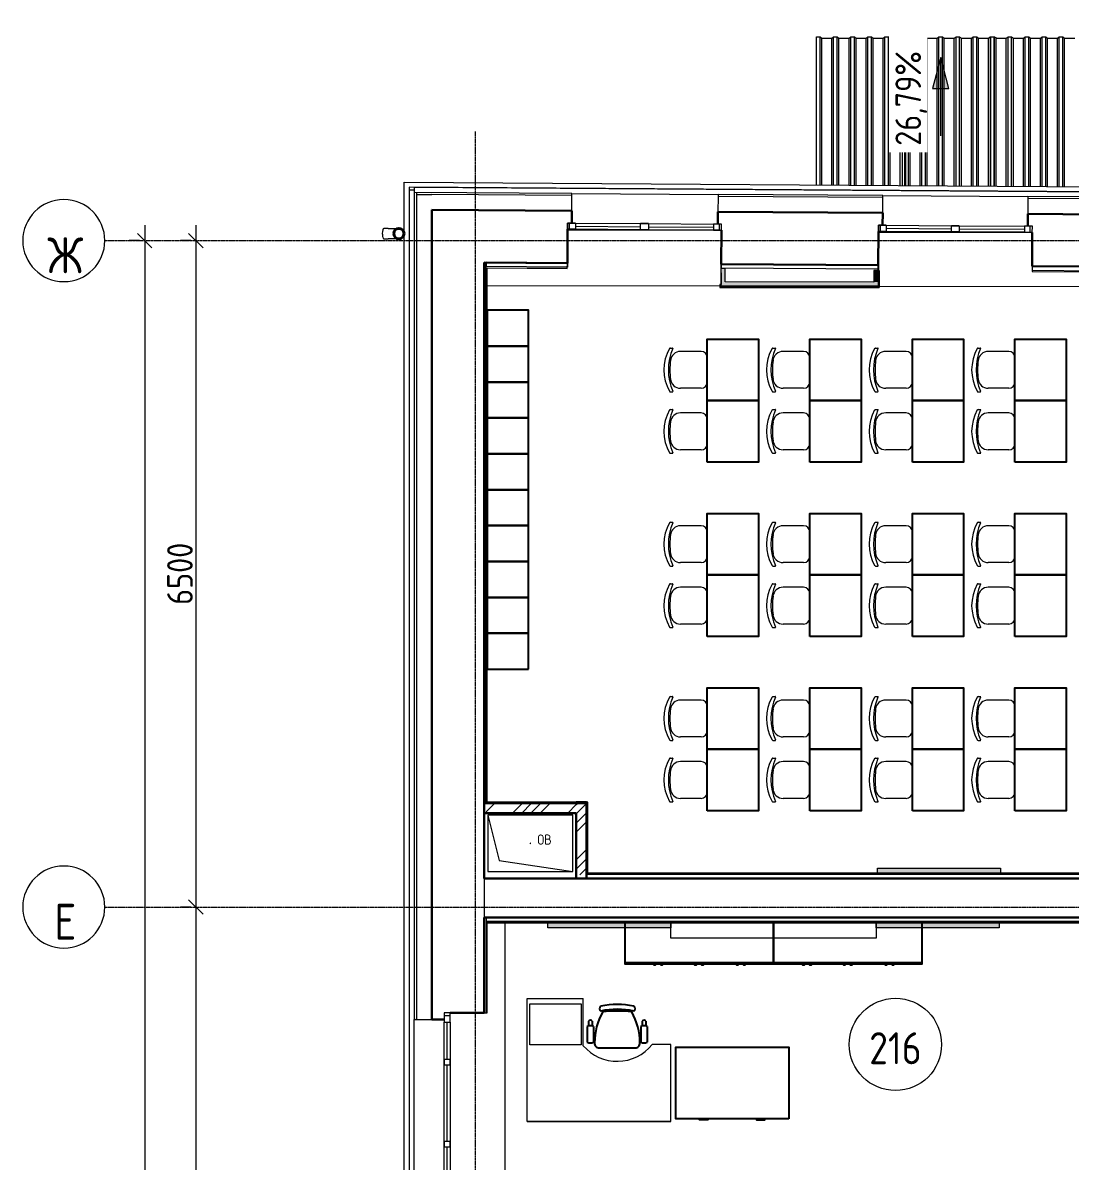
# Model space of a CAD drawing. Header units: millimetres. Extents: x -42533 to 645315, y 3457 to 82611.
# Drawn here: x 139425 to 149637, y 65561 to 76665 of the extents above; entities that cross this region are included whole.
import ezdxf

# ---------------------------------------------------------------- set-up
doc = ezdxf.new("R2010")
doc.units = ezdxf.units.MM
doc.linetypes.add('ADSK_Линия сетки', pattern=[25, 20, -2.5, 0, -2.5])
for name, color, linetype, lineweight in [('_ Окна', 7, 'Continuous', 9), ('Аннотация', 7, 'Continuous', 18), ('Обобщенные модели', 7, 'Continuous', 18), ('Окна', 7, 'Continuous', 9), ('Оси', 253, 'Continuous', 9), ('Перекрытие', 7, 'Continuous', 18), ('Размеры', 7, 'Continuous', 9), ('Стены внутренние', 7, 'Continuous', 18), ('Стены наружные', 7, 'Continuous', 18), ('Стены несущие', 7, 'Continuous', 30), ('Стены отделка', 7, 'Continuous', 30), ('Стены штриховка', 7, 'Continuous', 9), ('ТХ', 5, 'Continuous', 0), ('ШТРИХОВКА', 252, 'Continuous', 15)]:
    doc.layers.add(name, color=color, linetype=linetype, lineweight=lineweight)
doc.layers.add('Линии', color=7, linetype='Continuous', lineweight=9, true_color=0x00a600)
doc.layers.add('ЭОМ_Лотки рабочие', color=5, linetype='Continuous')
doc.styles.add('GOST Common', font='GOST_Common.ttf', dxfattribs={"width": 0.9, "height": 350})
doc.styles.add('GOST Common_1', font='GOST_Common.ttf', dxfattribs={"width": 0.9, "height": 250})
doc.styles.add('GOST Common_5', font='GOST_Common.ttf', dxfattribs={"width": 0.9, "height": 200})
doc.dimstyles.new('ADSK_Основной_2_5_мм', dxfattribs={"dimscale": 304.8, "dimtxt": 251.428749, "dimasz": 0.463911, "dimexe": 0.492126, "dimexo": 0.492126, "dimgap": 0.098425, "dimtad": 1, "dimrnd": 0.01, "dimdsep": 46, "dimtxsty": 'GOST Common_1', "dimblk1": 'OBLIQUE', "dimblk2": 'OBLIQUE', "dimsah": 1, "dimcen": 0.09, "dimdle": 0.492126, "dimazin": 2, "dimtfac": 1, "dimtdec": 4, "dimtix": 1, "dimtmove": 0, "dimatfit": 3, "dimfxl": 1, "dimtvp": 1, "dimtolj": 1, "dimtzin": 0, "dimlwd": 20, "dimlwe": 20, "dimarcsym": 2})
pattern_1 = [(45, (686.36, 338.7), (-269.4077, 269.4077), []), (45, (776.16, 338.7), (-269.4077, 269.4077), []), (45, (865.96, 338.7), (-269.4077, 269.4077), []), (45, (955.77, 338.7), (-269.4077, 269.4077), [])]

# ---------------------------------------------------------------- blocks, each defined once
blk = doc.blocks.new('_Oblique')
at = {"color": 0, "linetype": 'ByBlock', "lineweight": -2}
blk.add_line((-0.5, -0.5), (0.5, 0.5), dxfattribs=at)
blk = doc.blocks.new('*D464')
at = {"layer": 'Defpoints', "color": 0, "transparency": 16777216}
for p in [(-8940, 43384), (-9040, 334), (-8940, 334)]:
    blk.add_point(p, dxfattribs=at)
at = {"layer": 'Размеры', "color": 0, "transparency": 16777216}
for p, q in [((-9040, 43534), (-9040, 184)), ((-9090, 43384), (-9190, 43384)), ((-9090, 334), (-9190, 334))]:
    blk.add_line(p, q, dxfattribs=at)
at = {"layer": 'Размеры', "color": 0, "transparency": 16777216, "xscale": 141.4, "yscale": 141.4, "zscale": 141.4}
for p, rotation in [((-9040, 43384), 90), ((-9040, 334), 270)]:
    blk.add_blockref('_Oblique', p, dxfattribs=dict(at, rotation=rotation))
at = {"layer": 'Размеры', "color": 0, "transparency": 16777216, "insert": (-9195, 21859), "char_height": 250, "width": 971.62, "attachment_point": 5, "rotation": 90, "style": 'GOST Common_1'}
blk.add_mtext('\\A1;43050', dxfattribs=at)
blk = doc.blocks.new('*D465')
at = {"layer": 'Defpoints', "color": 0, "transparency": 16777216}
for p in [(-8441, 43384), (-8541, 36884), (-8441, 36884)]:
    blk.add_point(p, dxfattribs=at)
at = {"layer": 'Размеры', "color": 0, "transparency": 16777216}
for p, q in [((-8541, 43534), (-8541, 36734)), ((-8591, 43384), (-8691, 43384)), ((-8591, 36884), (-8691, 36884))]:
    blk.add_line(p, q, dxfattribs=at)
at = {"layer": 'Размеры', "color": 0, "transparency": 16777216, "xscale": 141.4, "yscale": 141.4, "zscale": 141.4}
for p, rotation in [((-8541, 43384), 90), ((-8541, 36884), 270)]:
    blk.add_blockref('_Oblique', p, dxfattribs=dict(at, rotation=rotation))
at = {"layer": 'Размеры', "color": 0, "transparency": 16777216, "insert": (-8696, 40134), "char_height": 250, "width": 756.84, "attachment_point": 5, "rotation": 90, "style": 'GOST Common_1'}
blk.add_mtext('\\A1;6500', dxfattribs=at)
blk = doc.blocks.new('*D466')
at = {"layer": 'Defpoints', "color": 0, "transparency": 16777216}
for p in [(-8441, 36884), (-8541, 20584), (-8441, 20584)]:
    blk.add_point(p, dxfattribs=at)
at = {"layer": 'Размеры', "color": 0, "transparency": 16777216}
for p, q in [((-8541, 37034), (-8541, 20434)), ((-8591, 36884), (-8691, 36884)), ((-8591, 20584), (-8691, 20584))]:
    blk.add_line(p, q, dxfattribs=at)
at = {"layer": 'Размеры', "color": 0, "transparency": 16777216, "xscale": 141.4, "yscale": 141.4, "zscale": 141.4}
for p, rotation in [((-8541, 36884), 90), ((-8541, 20584), 270)]:
    blk.add_blockref('_Oblique', p, dxfattribs=dict(at, rotation=rotation))
at = {"layer": 'Размеры', "color": 0, "transparency": 16777216, "insert": (-8696, 28734), "char_height": 250, "width": 889.8, "attachment_point": 5, "rotation": 90, "style": 'GOST Common_1'}
blk.add_mtext('\\A1;16300', dxfattribs=at)
blk = doc.blocks.new('Стул ученич штабелир №5-7')
at = {"color": 0, "linetype": 'ByBlock', "lineweight": -2}
for p, q in [((-120, 0), (120, 0)), ((-120, 0), (120, 0)), ((-180, -60), (-180, -260)), ((-180, -60), (-180, -260)), ((180, -60), (180, -260)), ((180, -60), (180, -260)), ((-213, -359), (-213, -337)), ((-213, -359), (-213, -337)), ((214, -359), (214, -337)), ((214, -359), (214, -337))]:
    blk.add_line(p, q, dxfattribs=at)
for centre, radius, start, end in [((-120, -60), 60, 90, 180), ((-120, -60), 60, 90, 180), ((120, -60), 60, 0, 90), ((120, -60), 60, 0, 90), ((-80, -260), 100, 180, 264.2584), ((-80, -260), 100, 180, 264.2584), ((80, -260), 100, 275.7416, 0), ((80, -260), 100, 275.7416, 0), ((-210, -337), 3, 63.8978, 180), ((-210, -337), 3, 63.8978, 180), ((-203, -359), 10, 180, 238.0683), ((-203, -359), 10, 180, 238.0683), ((0, 142), 521, 246.3195, 293.6805), ((0, 142), 521, 246.3195, 293.6805), ((0, 9), 431, 240.9917, 299.0083), ((0, 9), 431, 240.9917, 299.0083), ((0, 436), 800, 263.247, 276.753), ((0, 436), 800, 263.247, 276.753), ((211, -337), 3, 0, 116.1022), ((211, -337), 3, 0, 116.1022), ((204, -359), 10, 301.9317, 0), ((204, -359), 10, 301.9317, 0)]:
    blk.add_arc(centre, radius, start, end, dxfattribs=at)
blk = doc.blocks.new('Тх 2 этаж')
at = {"lineweight": 0, "true_color": 0x939598}
h = blk.add_hatch(color=252, dxfattribs=at)
h.dxf.hatch_style = 1
h.paths.add_polyline_path([(4994, 34939), (4994, 34889), (3794, 34889), (3794, 34939)])
h = blk.add_hatch(color=252, dxfattribs=at)
h.dxf.hatch_style = 1
h.paths.add_polyline_path([(1780, 34405), (1780, 34355), (580, 34355), (580, 34405)])
h = blk.add_hatch(color=252, dxfattribs=at)
h.dxf.hatch_style = 1
h.paths.add_polyline_path([(4980, 34405), (4980, 34355), (3780, 34355), (3780, 34405)])
at = {"color": 252, "linetype": 'Continuous', "true_color": 0x939598}
for p, q in [((1330, 34017), (2780, 34017)), ((2780, 34017), (4230, 34017)), ((977, 33444), (977, 33399)), ((1013, 33444), (1013, 33398)), ((1499, 33444), (1499, 33398)), ((1536, 33444), (1536, 33399)), ((965, 33393), (965, 33242)), ((1025, 33393), (1025, 33242)), ((1488, 33393), (1488, 33242)), ((1548, 33393), (1548, 33242)), ((1081, 33185), (1431, 33185))]:
    blk.add_line(p, q, dxfattribs=at)
at = {"color": 252, "linetype": 'Continuous', "lineweight": 5, "true_color": 0x939598}
for p, q in [((378, 32467), (378, 33667)), ((378, 33667), (926, 33667)), ((926, 33206), (926, 33667)), ((1778, 33217), (1597, 33217)), ((1778, 32467), (1778, 33217)), ((1778, 32467), (1778, 33217)), ((1778, 32467), (378, 32467)), ((378, 32467), (1778, 32467))]:
    blk.add_line(p, q, dxfattribs=at)
at = {"color": 252, "true_color": 0x939598}
for points in [[(390, 40029), (390, 40379), (-10, 40379), (-10, 40029), (390, 40029)], [(390, 39679), (390, 40029), (-10, 40029), (-10, 39679), (390, 39679)], [(390, 39329), (390, 39679), (-10, 39679), (-10, 39329), (390, 39329)], [(390, 38979), (390, 39329), (-10, 39329), (-10, 38979), (390, 38979)], [(390, 38629), (390, 38979), (-10, 38979), (-10, 38629), (390, 38629)], [(390, 38279), (390, 38629), (-10, 38629), (-10, 38279), (390, 38279)], [(390, 37929), (390, 38279), (-10, 38279), (-10, 37929), (390, 37929)], [(390, 37579), (390, 37929), (-10, 37929), (-10, 37579), (390, 37579)], [(390, 37229), (390, 37579), (-10, 37579), (-10, 37229), (390, 37229)], [(390, 36879), (390, 37229), (-10, 37229), (-10, 36879), (390, 36879)]]:
    blk.add_lwpolyline(points, dxfattribs=at)
for points in [[(2134, 39498), (2134, 40098), (2634, 40098), (2634, 39498)], [(3134, 39498), (3134, 40098), (3634, 40098), (3634, 39498)], [(4134, 39498), (4134, 40098), (4634, 40098), (4634, 39498)], [(5134, 39498), (5134, 40098), (5634, 40098), (5634, 39498)], [(2134, 38898), (2134, 39498), (2634, 39498), (2634, 38898)], [(3134, 38898), (3134, 39498), (3634, 39498), (3634, 38898)], [(4134, 38898), (4134, 39498), (4634, 39498), (4634, 38898)], [(5134, 38898), (5134, 39498), (5634, 39498), (5634, 38898)], [(2134, 37798), (2134, 38398), (2634, 38398), (2634, 37798)], [(3134, 37798), (3134, 38398), (3634, 38398), (3634, 37798)], [(4134, 37798), (4134, 38398), (4634, 38398), (4634, 37798)], [(5134, 37798), (5134, 38398), (5634, 38398), (5634, 37798)], [(2134, 37198), (2134, 37798), (2634, 37798), (2634, 37198)], [(3134, 37198), (3134, 37798), (3634, 37798), (3634, 37198)], [(4134, 37198), (4134, 37798), (4634, 37798), (4634, 37198)], [(5134, 37198), (5134, 37798), (5634, 37798), (5634, 37198)], [(2134, 36098), (2134, 36698), (2634, 36698), (2634, 36098)], [(3134, 36098), (3134, 36698), (3634, 36698), (3634, 36098)], [(4134, 36098), (4134, 36698), (4634, 36698), (4634, 36098)], [(5134, 36098), (5134, 36698), (5634, 36698), (5634, 36098)], [(2134, 35498), (2134, 36098), (2634, 36098), (2634, 35498)], [(3134, 35498), (3134, 36098), (3634, 36098), (3634, 35498)], [(4134, 35498), (4134, 36098), (4634, 36098), (4634, 35498)], [(5134, 35498), (5134, 36098), (5634, 36098), (5634, 35498)]]:
    blk.add_lwpolyline(points, close=True, dxfattribs=at)
at = {"color": 252, "lineweight": 0, "true_color": 0x939598}
for points in [[(4994, 34939), (4994, 34889), (3794, 34889), (3794, 34939), (4994, 34939)], [(1780, 34405), (1780, 34355), (580, 34355), (580, 34405), (1780, 34405)], [(4980, 34405), (4980, 34355), (3780, 34355), (3780, 34405), (4980, 34405)]]:
    blk.add_lwpolyline(points, dxfattribs=at)
at = {"color": 252, "linetype": 'Continuous', "true_color": 0x939598}
for points in [[(1330, 34405), (1330, 34005), (2780, 34005), (2780, 34405)], [(2780, 34405), (2780, 34005), (4230, 34005), (4230, 34405)], [(1631, 34005), (1614, 34005), (1614, 33995), (1631, 33995)], [(1699, 34005), (1682, 34005), (1682, 33995), (1699, 33995)], [(2028, 34005), (2011, 34005), (2011, 33995), (2028, 33995)], [(2096, 34005), (2079, 34005), (2079, 33995), (2096, 33995)], [(2435, 34005), (2418, 34005), (2418, 33995), (2435, 33995)], [(2503, 34005), (2486, 34005), (2486, 33995), (2503, 33995)], [(3081, 34005), (3064, 34005), (3064, 33995), (3081, 33995)], [(3149, 34005), (3132, 34005), (3132, 33995), (3149, 33995)], [(3478, 34005), (3461, 34005), (3461, 33995), (3478, 33995)], [(3546, 34005), (3529, 34005), (3529, 33995), (3546, 33995)], [(3885, 34005), (3868, 34005), (3868, 33995), (3885, 33995)], [(3953, 34005), (3936, 34005), (3936, 33995), (3953, 33995)], [(2928, 32492), (1828, 32492), (1828, 33192), (2928, 33192)]]:
    blk.add_lwpolyline(points, close=True, dxfattribs=at)
at = {"color": 252, "linetype": 'Continuous', "lineweight": 5, "true_color": 0x939598}
for points in [[(3780, 34255), (1780, 34255), (1780, 34405), (3780, 34405)], [(404, 33616), (904, 33616), (904, 33216), (404, 33216)]]:
    blk.add_lwpolyline(points, close=True, dxfattribs=at)
at = {"color": 252, "linetype": 'Continuous', "true_color": 0x939598}
for points in [[(2141, 32492), (2141, 32483), (2059, 32483), (2059, 32492)], [(2615, 32492), (2615, 32483), (2697, 32483), (2697, 32492)]]:
    blk.add_lwpolyline(points, dxfattribs=at)
for centre, radius, start, end in [((1660, 33234), 624, 150.9068, 180.1215), ((1112, 33567), 28.1, 124.2915, 235.7083), ((1257, 32860), 748, 77.602, 102.3978), ((1257, 32813), 748, 77.602, 102.3978), ((1257, 31781), 1762, 85.3938, 94.6546), ((853, 33234), 624, 359.878, 29.1059), ((1402, 33567), 28.1, 304.2901, 55.7096), ((995, 33436), 20.2, 24.8955, 155.3354), ((1518, 33436), 20.2, 24.8955, 155.3354), ((995, 33343), 58.4, 58.951, 121.0488), ((1518, 33343), 58.4, 58.951, 121.0488), ((995, 33292), 58.4, 238.951, 301.0488), ((1081, 33231), 45.4, 177.8135, 270.7479), ((1432, 33231), 45.4, 269.2519, 2.1866), ((1518, 33292), 58.4, 238.951, 301.0488)]:
    blk.add_arc(centre, radius, start, end, dxfattribs=at)
at = {"color": 252, "linetype": 'Continuous', "lineweight": 5, "true_color": 0x939598}
blk.add_arc((1257, 33491), 437, 220.7633, 321.1101, dxfattribs=at)
at = {"layer": 'ТХ', "color": 252, "lineweight": 0, "true_color": 0x939598, "rotation": 270}
for p in [(2134, 39798), (3134, 39798), (4134, 39798), (5134, 39798), (2134, 39198), (3134, 39198), (4134, 39198), (5134, 39198), (2134, 38098), (3134, 38098), (4134, 38098), (5134, 38098), (2134, 37498), (3134, 37498), (4134, 37498), (5134, 37498), (2134, 36398), (3134, 36398), (4134, 36398), (5134, 36398), (2134, 35798), (3134, 35798), (4134, 35798), (5134, 35798)]:
    blk.add_blockref('Стул ученич штабелир №5-7', p, dxfattribs=at)
blk = doc.blocks.new('План 2 этажа')
at = {"lineweight": 9}
h = blk.add_hatch(dxfattribs=at)
h.set_pattern_fill('ANSI34', color=8, scale=20)
h.set_pattern_definition(pattern_1)
h.paths.add_polyline_path([(44851.357, 8633.7), (44751.357, 8633.7), (44751.357, 5758.7), (44851.357, 5758.7), (44851.357, 5765.757)])
h.paths.add_polyline_path([(44851.357, 8965.757), (44141.357, 8965.757), (44141.357, 8865.757), (44751.357, 8865.757), (44751.357, 8633.7), (44851.357, 8633.7)])
h.paths.add_polyline_path([(43071.357, 8965.757), (42607.411, 8965.757), (42608.511, 8865.757), (43071.357, 8865.757)])
h.paths.add_polyline_path([(44839.469, 4703.7), (44851.357, 4703.7), (44851.357, 5758.7), (44751.357, 5758.7), (44751.357, 4703.7), (44826.357, 4703.7)])
h.paths.add_polyline_path([(38937.342, -5867.992), (39332.842, -5867.992), (39332.842, -5096.401), (38937.342, -5096.401)], flags=9)
h.paths.add_polyline_path([(487.342, -5523.806), (882.842, -5523.806), (882.842, -4752.215), (487.342, -4752.215)], flags=9)
h.paths.add_polyline_path([(3487.342, -5523.806), (3882.842, -5523.806), (3882.842, -4752.215), (3487.342, -4752.215)], flags=9)
h.paths.add_polyline_path([(7622.042, -5523.806), (8049.042, -5523.806), (8049.042, -4752.215), (7622.042, -4752.215)], flags=9)
h.paths.add_polyline_path([(10637.342, -5523.806), (11032.842, -5523.806), (11032.842, -4752.215), (10637.342, -4752.215)], flags=9)
h.paths.add_polyline_path([(18537.342, -5523.806), (18932.842, -5523.806), (18932.842, -4752.215), (18537.342, -4752.215)], flags=9)
h.paths.add_polyline_path([(31035.791, -5523.806), (31431.291, -5523.806), (31431.291, -4752.215), (31035.791, -4752.215)], flags=9)
h.paths.add_polyline_path([(42337.342, -5523.806), (42732.842, -5523.806), (42732.842, -4752.215), (42337.342, -4752.215)], flags=9)
h.paths.add_polyline_path([(49290.092, -5523.806), (49780.092, -5523.806), (49780.092, -4752.215), (49290.092, -4752.215)], flags=9)
h.paths.add_polyline_path([(-5981.158, -5523.806), (-5648.658, -5523.806), (-5648.658, -4752.215), (-5981.158, -4752.215)], flags=9)
h.paths.add_polyline_path([(55758.592, -5523.806), (56311.592, -5523.806), (56311.592, -4752.215), (55758.592, -4752.215)], flags=9)
h.paths.add_polyline_path([(-10042.694, -119.379), (-9584.194, -119.379), (-9584.194, 652.212), (-10042.694, 652.212)], flags=9)
h.paths.add_polyline_path([(-10026.944, 8180.621), (-9599.944, 8180.621), (-9599.944, 8952.212), (-10026.944, 8952.212)], flags=9)
h.paths.add_polyline_path([(-10011.644, 12830.621), (-9616.144, 12830.621), (-9616.144, 13602.212), (-10011.644, 13602.212)], flags=9)
h.paths.add_polyline_path([(-10042.694, 20130.621), (-9584.194, 20130.621), (-9584.194, 20902.212), (-10042.694, 20902.212)], flags=9)
h.paths.add_polyline_path([(-10011.644, 36430.621), (-9616.144, 36430.621), (-9616.144, 37202.212), (-10011.644, 37202.212)], flags=9)
h.paths.add_polyline_path([(-10058.894, 42930.621), (-9568.894, 42930.621), (-9568.894, 43702.212), (-10058.894, 43702.212)], flags=9)
h.paths.add_polyline_path([(-10026.944, 1680.621), (-9599.944, 1680.621), (-9599.944, 2452.212), (-10026.944, 2452.212)], flags=9)
h.paths.add_polyline_path([(46258.592, -5523.806), (46811.592, -5523.806), (46811.592, -4752.215), (46258.592, -4752.215)], flags=9)
h = blk.add_hatch(dxfattribs=at)
h.set_pattern_fill('ANSI34', color=8, scale=20)
h.set_pattern_definition(pattern_1)
h.paths.add_polyline_path([(-4831.868, 37799.455), (-4831.868, 37893.455), (-5709.868, 37893.455), (-5709.868, 37799.455)])
h = blk.add_hatch(dxfattribs=at)
h.set_pattern_fill('ANSI34', color=8, scale=20)
h.set_pattern_definition(pattern_1)
h.paths.add_polyline_path([(-4731.868, 37199.455), (-4731.868, 37893.455), (-4831.868, 37893.455), (-4831.868, 37199.455)])
at = {"layer": 'Стены внутренние'}
for points in [[(-3379.883, 42941.57), (-3379.883, 43110.656), (-3419.883, 43110.656), (-3419.883, 42941.626)], [(-1889.965, 42979.501), (-1889.965, 43093.319), (-1929.965, 43093.319), (-1929.965, 42979.557)], [(-1889.965, 42939.501), (-1889.965, 42979.501), (-3379.883, 42981.57), (-3379.883, 42941.57), (-2270.326, 42940.03)]]:
    blk.add_hatch(color=8, dxfattribs=at).paths.add_polyline_path(points)
at = {"layer": '_ Окна', "color": 8, "lineweight": 18}
for p, q in [((-4917.07, 43494.525), (-4916.667, 43554.524)), ((-4916.667, 43554.524), (-4840.669, 43554.013)), ((-4840.669, 43554.013), (-4841.072, 43494.015)), ((-4205.086, 43489.743), (-4204.683, 43549.742)), ((-4204.683, 43549.742), (-4128.685, 43549.232)), ((-4128.685, 43549.232), (-4129.088, 43489.233)), ((-3492.699, 43544.96), (-3493.102, 43484.962)), ((-3416.701, 43544.45), (-3492.699, 43544.96)), ((-3417.104, 43484.451), (-3416.701, 43544.45)), ((-1886.139, 43474.169), (-1885.736, 43534.168)), ((-1885.736, 43534.168), (-1809.737, 43533.658)), ((-1809.737, 43533.658), (-1810.14, 43473.659)), ((-1174.155, 43469.388), (-1173.752, 43529.386)), ((-1173.752, 43529.386), (-1097.753, 43528.876)), ((-1097.753, 43528.876), (-1098.156, 43468.877)), ((-4841.072, 43494.015), (-4917.07, 43494.525)), ((-4129.088, 43489.233), (-4205.086, 43489.743)), ((-3493.102, 43484.962), (-3417.104, 43484.451)), ((-1810.14, 43473.659), (-1886.139, 43474.169)), ((-1098.156, 43468.877), (-1174.155, 43469.388)), ((-461.768, 43524.605), (-462.171, 43464.606)), ((-462.171, 43464.606), (-386.172, 43464.096)), ((-385.769, 43524.094), (-461.768, 43524.605)), ((-386.172, 43464.096), (-385.769, 43524.094)), ((-6061.43, 35851.471), (-6121.43, 35851.471)), ((-6121.43, 35851.471), (-6121.43, 35761.471)), ((-6121.43, 35761.471), (-6061.43, 35761.471)), ((-6061.43, 35761.471), (-6061.43, 35851.471)), ((-6121.43, 35401.471), (-6061.43, 35401.471)), ((-6121.43, 35341.471), (-6121.43, 35401.471)), ((-6061.43, 35341.471), (-6121.43, 35341.471)), ((-6061.43, 35401.471), (-6061.43, 35341.471)), ((-6121.43, 34601.471), (-6061.43, 34601.471)), ((-6121.43, 34541.471), (-6121.43, 34601.471)), ((-6061.43, 34541.471), (-6121.43, 34541.471)), ((-6061.43, 34601.471), (-6061.43, 34541.471))]:
    blk.add_line(p, q, dxfattribs=at)
at = {"layer": '_ Окна', "color": 8}
for p, q in [((-4897.071, 43494.391), (-4896.668, 43554.389)), ((-3437.104, 43484.586), (-3436.701, 43544.584)), ((-1866.139, 43474.035), (-1865.736, 43534.034)), ((-4840.871, 43524.014), (-4204.885, 43519.743)), ((-4128.887, 43519.232), (-3492.901, 43514.961)), ((-1809.939, 43503.658), (-1173.953, 43499.387)), ((-1097.955, 43498.877), (-461.969, 43494.605)), ((-406.172, 43464.23), (-405.769, 43524.229)), ((-6061.43, 35821.471), (-6121.43, 35821.471)), ((-6091.43, 35401.471), (-6091.43, 35761.471)), ((-6091.43, 34601.471), (-6091.43, 35341.471)), ((-6091.43, 34181.471), (-6091.43, 34541.471))]:
    blk.add_line(p, q, dxfattribs=at)
at = {"layer": 'Линии', "color": 8}
blk.add_circle((-1720.941, 35543.839), 450, dxfattribs=at)
at = {"layer": 'Обобщенные модели', "color": 8}
for p, q in [((-2489.643, 45370.114), (-2454.643, 45370.114)), ((-2489.643, 43928.232), (-2489.643, 45370.114)), ((-2454.643, 45370.114), (-2437.643, 45357.561)), ((-2454.643, 43927.997), (-2454.643, 45370.114)), ((-2437.643, 45357.561), (-2339.943, 45357.561)), ((-2437.643, 43927.883), (-2437.643, 45357.561)), ((-2339.943, 45357.561), (-2322.943, 45370.114)), ((-2339.943, 43927.227), (-2339.943, 45357.561)), ((-2322.943, 45370.114), (-2287.943, 45370.114)), ((-2322.943, 43927.112), (-2322.943, 45370.114)), ((-2287.943, 45370.114), (-2270.943, 45357.561)), ((-2287.943, 43926.877), (-2287.943, 45370.114)), ((-2270.943, 45357.561), (-2173.243, 45357.561)), ((-2270.943, 43926.763), (-2270.943, 45357.561)), ((-2173.243, 45357.561), (-2156.243, 45370.114)), ((-2173.243, 43926.107), (-2173.243, 45357.561)), ((-2156.243, 45370.114), (-2121.243, 45370.114)), ((-2156.243, 43925.993), (-2156.243, 45370.114)), ((-2121.243, 45370.114), (-2104.243, 45357.561)), ((-2121.243, 43925.758), (-2121.243, 45370.114)), ((-2104.243, 45357.561), (-2006.543, 45357.561)), ((-2104.243, 43925.644), (-2104.243, 45357.561)), ((-2006.543, 45357.561), (-1989.543, 45370.114)), ((-2006.543, 43924.987), (-2006.543, 45357.561)), ((-1989.543, 45370.114), (-1954.543, 45370.114)), ((-1989.543, 43924.873), (-1989.543, 45370.114)), ((-1954.543, 45370.114), (-1937.543, 45357.561)), ((-1954.543, 43924.638), (-1954.543, 45370.114)), ((-1937.543, 45357.561), (-1839.843, 45357.561)), ((-1937.543, 43924.524), (-1937.543, 45357.561)), ((-1839.843, 45357.561), (-1822.843, 45370.114)), ((-1839.843, 43923.868), (-1839.843, 45357.561)), ((-1822.843, 45370.114), (-1787.843, 45370.114)), ((-1822.843, 43923.754), (-1822.843, 45370.114)), ((-1787.843, 45370.114), (-1770.843, 45357.561)), ((-1787.843, 43923.519), (-1787.843, 45370.114)), ((-1770.843, 45357.561), (-1673.143, 45357.561)), ((-1770.843, 43923.404), (-1770.843, 45357.561)), ((-1673.143, 45357.561), (-1656.143, 45370.114)), ((-1673.143, 43922.748), (-1673.143, 45357.561)), ((-1656.143, 45370.114), (-1621.143, 45370.114)), ((-1656.143, 45370.114), (-1656.143, 43922.634)), ((-1629.643, 45370.114), (-1594.643, 45370.114)), ((-1629.643, 43922.456), (-1629.643, 45370.114)), ((-1621.143, 45370.114), (-1621.143, 43922.399)), ((-1594.643, 45370.114), (-1577.643, 45357.561)), ((-1594.643, 43922.221), (-1594.643, 45370.114)), ((-1577.643, 45357.561), (-1479.943, 45357.561)), ((-1577.643, 43922.107), (-1577.643, 45357.561)), ((-1479.943, 45357.561), (-1462.943, 45370.114)), ((-1479.943, 43921.451), (-1479.943, 45357.561)), ((-1462.943, 45370.114), (-1427.943, 45370.114)), ((-1462.943, 43921.337), (-1462.943, 45370.114)), ((-1427.943, 45370.114), (-1410.943, 45357.561)), ((-1427.943, 43921.102), (-1427.943, 45370.114)), ((-1410.943, 45357.561), (-1313.243, 45357.561)), ((-1410.943, 43920.987), (-1410.943, 45357.561)), ((-1313.243, 45357.561), (-1296.243, 45370.114)), ((-1313.243, 43920.331), (-1313.243, 45357.561)), ((-1296.243, 45370.114), (-1261.243, 45370.114)), ((-1296.243, 43920.217), (-1296.243, 45370.114)), ((-1261.243, 45370.114), (-1244.243, 45357.561)), ((-1261.243, 43919.982), (-1261.243, 45370.114)), ((-1244.243, 45357.561), (-1146.543, 45357.561)), ((-1244.243, 43919.868), (-1244.243, 45357.561)), ((-1146.543, 45357.561), (-1129.543, 45370.114)), ((-1146.543, 43919.212), (-1146.543, 45357.561)), ((-1129.543, 45370.114), (-1094.543, 45370.114)), ((-1129.543, 43919.098), (-1129.543, 45370.114)), ((-1094.543, 45370.114), (-1077.543, 45357.561)), ((-1094.543, 43918.862), (-1094.543, 45370.114)), ((-1077.543, 45357.561), (-979.843, 45357.561)), ((-1077.543, 43918.748), (-1077.543, 45357.561)), ((-979.843, 45357.561), (-962.843, 45370.114)), ((-979.843, 43918.092), (-979.843, 45357.561)), ((-962.843, 45370.114), (-927.843, 45370.114)), ((-962.843, 43917.978), (-962.843, 45370.114)), ((-927.843, 45370.114), (-910.843, 45357.561)), ((-927.843, 43917.743), (-927.843, 45370.114)), ((-910.843, 45357.561), (-813.143, 45357.561)), ((-910.843, 43917.629), (-910.843, 45357.561)), ((-813.143, 45357.561), (-796.143, 45370.114)), ((-813.143, 43916.973), (-813.143, 45357.561)), ((-796.143, 45370.114), (-761.143, 45370.114)), ((-796.143, 45370.114), (-796.143, 43916.858)), ((-789.643, 45370.114), (-754.643, 45370.114)), ((-789.643, 43916.815), (-789.643, 45370.114)), ((-761.143, 45370.114), (-761.143, 43916.623)), ((-754.643, 45370.114), (-751.135, 45367.524)), ((-754.643, 43916.58), (-754.643, 45370.114)), ((-751.135, 45367.524), (-741.143, 45364.938)), ((-741.143, 45364.938), (-741.143, 43916.489)), ((-741.143, 45360.146), (-737.643, 45357.561)), ((-737.643, 45357.561), (-639.943, 45357.561)), ((-737.643, 43916.466), (-737.643, 45357.561)), ((-639.943, 45357.561), (-622.943, 45370.114)), ((-639.943, 43915.809), (-639.943, 45357.561)), ((-622.943, 45370.114), (-587.943, 45370.114)), ((-622.943, 43915.695), (-622.943, 45370.114)), ((-587.943, 45370.114), (-570.943, 45357.561)), ((-587.943, 43915.46), (-587.943, 45370.114)), ((-570.943, 45357.561), (-473.243, 45357.561)), ((-570.943, 43915.346), (-570.943, 45357.561)), ((-473.243, 45357.561), (-456.243, 45370.114)), ((-473.243, 43914.69), (-473.243, 45357.561)), ((-456.243, 45370.114), (-421.243, 45370.114)), ((-456.243, 43914.576), (-456.243, 45370.114)), ((-421.243, 45370.114), (-404.243, 45357.561)), ((-421.243, 43914.341), (-421.243, 45370.114)), ((-404.243, 45357.561), (-306.543, 45357.561)), ((-404.243, 43914.226), (-404.243, 45357.561)), ((-306.543, 45357.561), (-289.543, 45370.114)), ((-306.543, 43913.57), (-306.543, 45357.561)), ((-289.543, 45370.114), (-254.543, 45370.114)), ((-289.543, 43913.456), (-289.543, 45370.114)), ((-254.543, 45370.114), (-237.543, 45357.561)), ((-254.543, 43913.221), (-254.543, 45370.114)), ((-237.543, 45357.561), (-139.843, 45357.561)), ((-237.543, 43913.107), (-237.543, 45357.561)), ((-139.843, 45357.561), (-122.843, 45370.114)), ((-139.843, 43912.451), (-139.843, 45357.561)), ((-122.843, 45370.114), (-87.843, 45370.114)), ((-122.843, 43912.337), (-122.843, 45370.114)), ((-87.843, 45370.114), (-70.843, 45357.561)), ((-87.843, 43912.101), (-87.843, 45370.114)), ((-70.843, 45357.561), (26.857, 45357.561)), ((-70.843, 43911.987), (-70.843, 45357.561)), ((-6665.078, 43502.132), (-6707.582, 43502.132)), ((-6707.582, 43402.132), (-6665.078, 43402.132)), ((-4864.868, 37779.339), (-5694.868, 37779.339)), ((-5694.868, 37779.339), (-5694.868, 37229.339)), ((-5694.868, 37779.339), (-5584.868, 37339.339)), ((-4864.868, 37779.339), (-5694.868, 37779.339)), ((-5694.868, 37779.339), (-5694.868, 37229.339)), ((-4864.868, 37229.339), (-4864.868, 37779.339)), ((-4864.868, 37229.339), (-4864.868, 37779.339)), ((-5584.868, 37339.339), (-4864.868, 37229.339)), ((-5694.868, 37229.339), (-4864.868, 37229.339)), ((-5694.868, 37229.339), (-4864.868, 37229.339))]:
    blk.add_line(p, q, dxfattribs=at)
at = {"layer": 'Обобщенные модели', "color": 8, "flags": 128}
for points in [[(-6665.078, 43502.132), (-6659.41, 43502.132), (-6653.825, 43502.132), (-6648.333, 43502.132), (-6642.942, 43502.132), (-6637.66, 43502.132), (-6632.496, 43502.132), (-6627.458, 43502.132), (-6622.555, 43502.132), (-6617.794, 43502.132), (-6613.183, 43502.132), (-6608.729, 43502.132), (-6604.439, 43502.132), (-6600.321, 43502.132), (-6596.38, 43502.132), (-6592.623, 43502.132), (-6589.056, 43502.132), (-6585.685, 43502.132), (-6582.515, 43502.132), (-6579.552, 43502.132), (-6576.799, 43502.132), (-6574.447, 43502.132)], [(-6574.447, 43402.132), (-6575.718, 43402.132), (-6578.381, 43402.132), (-6581.257, 43402.132), (-6584.342, 43402.132), (-6587.63, 43402.132), (-6591.116, 43402.132), (-6594.794, 43402.132), (-6598.659, 43402.132), (-6602.705, 43402.132), (-6606.924, 43402.132), (-6611.311, 43402.132), (-6615.858, 43402.132), (-6620.557, 43402.132), (-6625.402, 43402.132), (-6630.385, 43402.132), (-6635.497, 43402.132), (-6640.731, 43402.132), (-6646.078, 43402.132), (-6651.529, 43402.132), (-6657.077, 43402.132), (-6662.711, 43402.132), (-6665.078, 43402.132)]]:
    blk.add_lwpolyline(points, dxfattribs=at)
at = {"layer": 'Обобщенные модели', "color": 8}
for centre, radius, start, end in [((-6561.43, 43452.132), 52, 350.0131305, 180), ((-6561.43, 43452.132), 52, 180, 350.0131305), ((-5279.868, 37504.339), 2.5, 0, 180), ((-5279.868, 37504.339), 2.5, 180, 0), ((-5279.868, 37504.339), 2.5, 195, 210), ((-5279.868, 37504.339), 2.5, 240, 0), ((-5279.868, 37504.339), 2.5, 0, 105)]:
    blk.add_arc(centre, radius, start, end, dxfattribs=at)
at = {"layer": 'Обобщенные модели', "color": 8, "lineweight": 40}
for start, end in [(0, 180), (180, 0)]:
    blk.add_arc((-6561.43, 43452.132), 50, start, end, dxfattribs=at)
at = {"layer": 'Обобщенные модели', "color": 8}
for start_param, end_param in [(3.141592654, 4.71238898), (4.71238898, 6.283185307)]:
    blk.add_ellipse((-6707.582, 43452.132), major_axis=(0, -50), ratio=0.309016994, start_param=start_param, end_param=end_param, dxfattribs=at)
at = {"layer": 'Окна', "color": 8}
for p, q in [((-4916.667, 43554.524), (-4917.07, 43494.525)), ((-4840.669, 43554.013), (-4916.667, 43554.524)), ((-4840.669, 43554.013), (-4204.683, 43549.742)), ((-4128.685, 43549.232), (-4204.683, 43549.742)), ((-4128.685, 43549.232), (-3492.699, 43544.96)), ((-3416.701, 43544.45), (-3492.699, 43544.96)), ((-3417.104, 43484.451), (-3416.701, 43544.45)), ((-1885.736, 43534.168), (-1886.139, 43474.169)), ((-1809.737, 43533.658), (-1885.736, 43534.168)), ((-1809.737, 43533.658), (-1173.752, 43529.386)), ((-1097.753, 43528.876), (-1173.752, 43529.386)), ((-1097.753, 43528.876), (-461.768, 43524.605)), ((-4917.07, 43494.525), (-4841.072, 43494.015)), ((-4205.086, 43489.743), (-4841.072, 43494.015)), ((-4205.086, 43489.743), (-4129.088, 43489.233)), ((-3493.102, 43484.962), (-4129.088, 43489.233)), ((-3493.102, 43484.962), (-3417.104, 43484.451)), ((-1886.139, 43474.169), (-1810.14, 43473.659)), ((-1174.155, 43469.388), (-1810.14, 43473.659)), ((-1174.155, 43469.388), (-1098.156, 43468.877)), ((-462.171, 43464.606), (-1098.156, 43468.877)), ((-462.171, 43464.606), (-386.172, 43464.096)), ((-385.769, 43524.094), (-461.768, 43524.605)), ((-386.172, 43464.096), (-385.769, 43524.094)), ((-6121.43, 35851.471), (-6121.43, 35761.471)), ((-6061.43, 35851.471), (-6121.43, 35851.471)), ((-6121.43, 35401.471), (-6121.43, 35761.471)), ((-6061.43, 35761.471), (-6061.43, 35851.471)), ((-6061.43, 35761.471), (-6061.43, 35401.471)), ((-6121.43, 35401.471), (-6121.43, 35341.471)), ((-6121.43, 34601.471), (-6121.43, 35341.471)), ((-6061.43, 35341.471), (-6061.43, 35401.471)), ((-6061.43, 35341.471), (-6061.43, 34601.471)), ((-6121.43, 34601.471), (-6121.43, 34541.471)), ((-6121.43, 34181.471), (-6121.43, 34541.471)), ((-6061.43, 34541.471), (-6061.43, 34601.471)), ((-6061.43, 34541.471), (-6061.43, 34181.471))]:
    blk.add_line(p, q, dxfattribs=at)
at = {"layer": 'Оси', "color": 8, "linetype": 'ADSK_Линия сетки'}
for p, q in [((-5814.077, -4690.674), (-5814.077, 44448.764)), ((-9428.371, 43383.7), (56691.21, 43383.7)), ((-9428.371, 36883.7), (56691.21, 36883.7))]:
    blk.add_line(p, q, dxfattribs=at)
at = {"layer": 'Оси', "color": 8, "lineweight": 20}
for centre, start, end in [((-9828.371, 43383.7), 90, 270), ((-9828.371, 43383.7), 270, 90), ((-9828.371, 36883.7), 90, 270), ((-9828.371, 36883.7), 270, 90)]:
    blk.add_arc(centre, 400, start, end, dxfattribs=at)
at = {"layer": 'Перекрытие', "color": 8}
for p, q in [((-3428.35, 43484.527), (-4917.137, 43484.527)), ((-3420.34, 43002.69), (-3420.34, 43484.473)), ((-1885.017, 43463.605), (-1885.017, 43092.153)), ((-386.176, 43463.605), (-1885.017, 43463.605)), ((-4918.555, 43273.428), (-4918.555, 43124.527)), ((-3419.614, 43110.656), (-3419.589, 43114.46)), ((-5699.43, 42944.792), (-3431.883, 42941.643)), ((-1877.965, 42939.485), (2583.137, 42933.289)), ((-5525.219, 34103.471), (-5525.219, 36730.251))]:
    blk.add_line(p, q, dxfattribs=at)
at = {"layer": 'Размеры', "color": 8}
blk.add_line((-1199.158, 44868.305), (-1279.543, 45168.305), dxfattribs=at)
at = {"layer": 'Размеры', "color": 8, "lineweight": 20}
blk.add_line((-1279.543, 44405.431), (-1279.543, 45168.305), dxfattribs=at)
at = {"layer": 'Стены внутренние', "color": 8}
for p, q in [((-4918.555, 43124.527), (-4919.555, 43124.533)), ((-1885.017, 43104.153), (-1888.623, 43104.178))]:
    blk.add_line(p, q, dxfattribs=at)
at = {"layer": 'Стены наружные', "color": 8}
for p, q in [((-6511.43, 33956.852), (-6511.43, 43955.242)), ((-6511.43, 43955.242), (4199.065, 43883.311)), ((-6461.43, 43904.905), (-6461.43, 33956.852)), ((4149.317, 43833.644), (-6461.43, 43904.905)), ((-6411.43, 43874.569), (-6461.43, 43874.569)), ((-6411.43, 43904.57), (4149.317, 43833.644)), ((-6411.43, 43904.57), (-6411.43, 43854.569)), ((-4874.721, 43844.249), (-3449.753, 43834.678)), ((-1843.789, 43823.893), (-428.821, 43814.39)), ((-3419.883, 43114.462), (-3419.883, 43110.656)), ((-1888.691, 43094.178), (-1888.704, 43092.178)), ((-6411.43, 34146.471), (-6411.43, 35786.471))]:
    blk.add_line(p, q, dxfattribs=at)
at = {"layer": 'Стены несущие', "color": 8}
for p, q in [((-6241.43, 35786.471), (-6241.43, 43683.423)), ((-6241.43, 43683.423), (-4875.862, 43674.252)), ((-4876.668, 43554.255), (-4875.862, 43674.252)), ((-3450.894, 43664.682), (-3451.7, 43544.685)), ((-1844.931, 43653.897), (-3450.894, 43664.682)), ((-1845.737, 43533.899), (-1844.931, 43653.897)), ((-429.963, 43644.394), (-430.768, 43524.396)), ((1139.002, 43633.857), (-429.963, 43644.394)), ((-3415.701, 43544.443), (-3416.701, 43544.45)), ((-4919.286, 43164.532), (-4917.07, 43494.525)), ((-3417.104, 43484.451), (-3419.32, 43154.459)), ((-1888.355, 43144.177), (-1886.139, 43474.169)), ((-386.172, 43464.096), (-388.389, 43134.103)), ((-5731.43, 43169.987), (-4919.286, 43164.532)), ((-5731.43, 37162.192), (-5731.43, 43169.987)), ((-4919.286, 43164.532), (-5711.16, 43169.851)), ((-3419.32, 43154.459), (-1888.355, 43144.177)), ((-1888.355, 43144.177), (-3418.32, 43154.452)), ((1095.578, 43124.137), (-388.389, 43134.103)), ((-388.389, 43134.103), (1095.578, 43124.137)), ((-4721.868, 37899.455), (-5709.868, 37899.455)), ((-4731.868, 37905.455), (-4831.868, 37905.455)), ((-4731.868, 37162.192), (-4731.868, 37893.455)), ((-5731.43, 37799.455), (-4831.868, 37799.455)), ((-4831.868, 37799.455), (-4831.868, 37162.192)), ((-5731.43, 37162.192), (986.357, 37162.192)), ((-5731.43, 36782.192), (292.677, 36782.192)), ((-5731.43, 35851.471), (-5731.43, 36782.192)), ((-6241.43, 35786.471), (-6121.43, 35786.471)), ((-6061.43, 35851.471), (-5731.43, 35851.471))]:
    blk.add_line(p, q, dxfattribs=at)
at = {"layer": 'Стены отделка', "color": 8, "lineweight": 9}
for p, q in [((-4874.721, 43844.249), (-6411.43, 43854.569)), ((-6411.43, 43854.569), (-6411.43, 35786.471)), ((-6391.43, 43834.434), (-6241.43, 43833.427)), ((-4875.862, 43674.252), (-4874.855, 43824.249)), ((-4874.855, 43824.249), (-4874.721, 43844.249)), ((-3449.887, 43814.679), (-3450.894, 43664.682)), ((-3449.753, 43834.678), (-3449.887, 43814.679)), ((-3449.887, 43814.679), (-3449.887, 43814.679)), ((-1843.789, 43823.893), (-3449.753, 43834.678)), ((-1844.931, 43653.897), (-1843.923, 43803.893)), ((-1843.923, 43803.893), (-1843.789, 43823.893)), ((-428.955, 43794.39), (-429.963, 43644.394)), ((-428.821, 43814.39), (-428.955, 43794.39)), ((1140.144, 43803.853), (-428.821, 43814.39)), ((-3450.894, 43664.682), (-3450.894, 43664.682)), ((-5711.43, 43169.987), (-5731.43, 43169.987)), ((-5711.43, 37893.455), (-5711.43, 43169.987)), ((-4919.555, 43124.533), (-5711.43, 43129.852)), ((-5711.16, 43169.851), (-5711.428, 43129.852)), ((-5699.43, 37905.455), (-5699.43, 43117.771)), ((-5699.43, 43117.771), (-4919.636, 43112.534)), ((-4919.636, 43112.534), (-4919.286, 43164.532)), ((-3379.883, 43110.656), (-3419.883, 43110.656)), ((-3419.883, 42939.501), (-3419.883, 43110.656)), ((-3419.32, 43154.459), (-3419.589, 43114.46)), ((-3419.589, 43114.46), (-3418.589, 43114.453)), ((-3418.32, 43154.452), (-3419.32, 43154.459)), ((-1888.623, 43104.178), (-3418.589, 43114.453)), ((-3379.883, 42981.57), (-3379.883, 43110.656)), ((-1929.965, 43093.319), (-1929.965, 42979.557)), ((-1889.965, 43093.319), (-1929.965, 43093.319)), ((-1889.965, 43104.187), (-1889.965, 42939.501)), ((-1888.704, 43092.178), (-1888.355, 43144.177)), ((-1877.965, 43092.106), (-1888.704, 43092.178)), ((-1877.965, 42929.501), (-1877.965, 43092.106)), ((-388.389, 43134.103), (-388.738, 43082.104)), ((-388.657, 43094.104), (1095.309, 43084.138)), ((-3419.883, 43070.656), (-3420.663, 42954.463)), ((-1929.965, 42979.557), (-3379.883, 42981.57)), ((-388.738, 43082.104), (1095.229, 43072.138)), ((-3420.663, 42954.463), (-3431.883, 42954.539)), ((-3431.883, 42954.539), (-3431.883, 42927.501)), ((-3429.883, 42927.501), (-1879.965, 42927.501)), ((-3419.883, 42941.626), (-1889.965, 42939.501)), ((-1889.965, 42939.501), (-3419.883, 42939.501)), ((-5731.43, 37893.455), (-4731.868, 37893.455)), ((-4831.868, 37905.455), (-5699.43, 37905.455)), ((-4721.868, 37905.455), (-4731.868, 37905.455)), ((-4719.868, 37214.192), (-4719.868, 37903.455)), ((986.357, 37214.192), (-4719.868, 37214.192)), ((-5711.43, 36782.16), (-5731.43, 36782.16)), ((-5711.43, 36782.192), (-5711.43, 36730.192)), ((296.357, 36742.192), (-5711.43, 36742.192)), ((-5699.43, 36730.192), (260.951, 36730.192)), ((-5699.43, 35851.471), (-5699.43, 36730.192)), ((-6411.43, 35786.471), (-6241.43, 35786.471)), ((-6391.43, 35786.471), (-6391.43, 35792.471)), ((-5731.43, 35851.471), (-5699.43, 35851.471))]:
    blk.add_line(p, q, dxfattribs=at)
at = {"layer": 'Стены штриховка', "color": 8}
for p, q in [((-6391.43, 43854.435), (-6391.43, 35792.471)), ((-4874.855, 43824.249), (-6241.43, 43833.427)), ((-1843.923, 43803.893), (-3449.887, 43814.679)), ((1140.009, 43783.853), (-428.955, 43794.39)), ((-5701.43, 37903.455), (-5701.43, 43119.784)), ((-5701.43, 43119.784), (-4919.622, 43114.534)), ((-1879.965, 43092.119), (-1879.965, 42927.501)), ((-388.724, 43084.104), (1095.242, 43074.138)), ((-1877.965, 42929.501), (-3431.883, 42929.501)), ((-3431.883, 42927.501), (-3429.883, 42927.501)), ((-3429.883, 42954.525), (-3429.883, 42927.501)), ((-1879.965, 42927.501), (-1877.965, 42927.501)), ((-1877.965, 42927.501), (-1877.965, 42929.501)), ((-4721.868, 37903.455), (-5701.43, 37903.455)), ((-4721.868, 37212.192), (-4721.868, 37905.455)), ((-4719.868, 37905.455), (-4721.868, 37905.455)), ((-4719.868, 37903.455), (-4719.868, 37905.455)), ((986.357, 37202.192), (-4731.868, 37202.192)), ((986.357, 37212.192), (-4721.868, 37212.192)), ((-5731.43, 37162.192), (-5731.43, 36782.192)), ((-5711.43, 36730.192), (-5711.43, 35851.471)), ((-5701.43, 36732.192), (262.945, 36732.192)), ((-5701.43, 35851.471), (-5701.43, 36732.192))]:
    blk.add_line(p, q, dxfattribs=at)
at = {"layer": 'ЭОМ_Лотки рабочие'}
blk.add_blockref('Тх 2 этаж', (-5689.424, 2325.176), dxfattribs=at)
at = {"layer": 'Аннотация', "color": 8, "insert": (-5073.09, 37591.598), "char_height": 100, "width": 149.985, "attachment_point": 3, "line_spacing_factor": 1.022766, "style": 'GOST Common_5'}
blk.add_mtext('\\pxqr,t3.6,7.2,10.8,14.4,18,21.6,25.2,28.8,32.4,36,39.6,43.2,46.8,50.4,54,57.6,61.2,64.8,68.4,72,75.6,79.2,82.8,86.4,90,93.6,97.2,100.8,104.4,108,111.6,115.2;{ОВ}', dxfattribs=at)
at = {"layer": 'Аннотация', "color": 8, "lineweight": 9, "insert": (-1720.941, 35506.891), "char_height": 312.5, "width": 585.78485, "attachment_point": 5, "line_spacing_factor": 1.022766, "style": 'GOST Common'}
blk.add_mtext('216', dxfattribs=at)
at = {"layer": 'Оси', "color": 8, "char_height": 350, "attachment_point": 5, "line_spacing_factor": 1.022766, "style": 'GOST Common'}
for s, insert, width in [('\\pxqc,t0.25714,0.51429,0.77143,1.02857,1.28571,1.54286,1.8,2.05714,2.31429,2.57143,2.82857,3.08571,3.34286,3.6,3.85714,4.11429,4.37143,4.62857,4.88571,5.14286,5.4,5.65714,5.91429,6.17143,6.42857,6.68571,6.94286,7.2,7.45714,7.71429,7.97143,8.22857;{Ж}', (-9813.894, 43240.849), 327.6), ('\\pxqc,t0.25714,0.51429,0.77143,1.02857,1.28571,1.54286,1.8,2.05714,2.31429,2.57143,2.82857,3.08571,3.34286,3.6,3.85714,4.11429,4.37143,4.62857,4.88571,5.14286,5.4,5.65714,5.91429,6.17143,6.42857,6.68571,6.94286,7.2,7.45714,7.71429,7.97143,8.22857;{Е}', (-9813.894, 36740.849), 232.2)]:
    blk.add_mtext(s, dxfattribs=dict(at, insert=insert, width=width))
at = {"layer": 'Размеры', "color": 8}
for base, p1, p2, override, picture, middle in [((-9039.994, 333.7), (-8940.009, 43383.7), (-8940.009, 333.7), {"dimpost": '<>', "dimfxl": 43050, "dimlwd": 65535, "dimlwe": 65535}, '*D464', (-9194.994, 21858.7)), ((-8540.616, 36883.7), (-8440.631, 43383.7), (-8440.631, 36883.7), {"dimpost": '<>', "dimfxl": 6500, "dimlwd": 65535, "dimlwe": 65535}, '*D465', (-8695.616, 40133.7)), ((-8540.616, 20583.7), (-8440.631, 36883.7), (-8440.631, 20583.7), {"dimpost": '<>', "dimfxl": 16300, "dimlwd": 65535, "dimlwe": 65535}, '*D466', (-8695.616, 28733.7))]:
    dim = blk.add_linear_dim(base=base, p1=p1, p2=p2, angle=90, dimstyle='ADSK_Основной_2_5_мм', override=override, dxfattribs=at)
    dim.commit()
    dim.dimension.update_dxf_attribs({"geometry": picture, "text_midpoint": middle})
at = {"layer": 'Размеры', "color": 8, "lineweight": 20, "insert": (-1720.638, 44308.694), "char_height": 250, "width": 1137.43727, "attachment_point": 1, "rotation": 90, "line_spacing_factor": 1.022761, "style": 'GOST Common_1', "bg_fill": 3, "box_fill_scale": 1.25, "bg_fill_color": 256, "bg_fill_true_color": 13158600, "bg_fill_transparency": 0}
blk.add_mtext('26,79%', dxfattribs=at)
at = {"layer": 'Размеры'}
blk.add_hatch(color=8, dxfattribs=at).paths.add_polyline_path([(-1279.543, 45168.305), (-1359.927, 44868.305), (-1199.158, 44868.305)])
at = {"layer": 'Размеры', "color": 8}
for p, q in [((-1279.543, 45168.305), (-1359.927, 44868.305)), ((-1359.927, 44868.305), (-1199.158, 44868.305))]:
    blk.add_line(p, q, dxfattribs=at)

msp = doc.modelspace()

# ---------------------------------------------------------------- block references
at = {"layer": 'ШТРИХОВКА'}
msp.add_blockref('План 2 этажа', (149653.4, 31156.8), dxfattribs=at)

doc.saveas('drawing.dxf')
